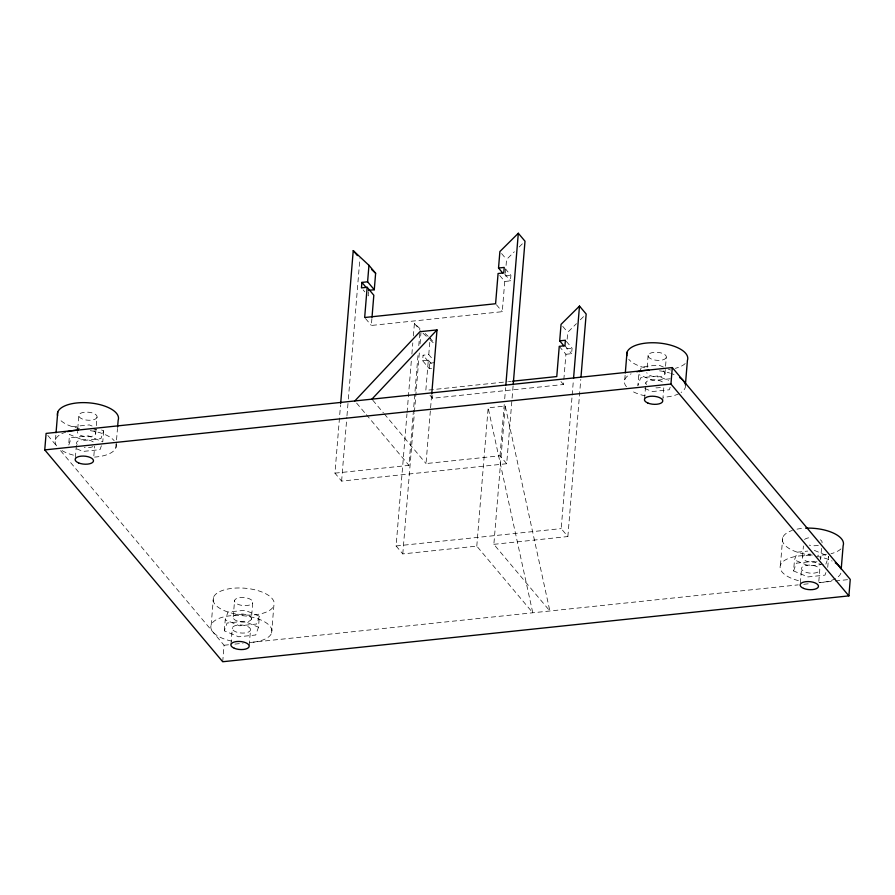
<?xml version="1.0" encoding="UTF-8"?>
<svg xmlns="http://www.w3.org/2000/svg" width="895" height="895" viewBox="0 0 895 895"><rect width="100%" height="100%" fill="white"/><g stroke="black" fill="none" stroke-linecap="round" stroke-linejoin="round"><path stroke-width="0.67" stroke-dasharray="4.47 3.36" d="M55.479 439.635L55.926 434.142M75.381 457.569L76.623 442.454M77.753 428.716L78.883 414.989M93.852 455.857L94.646 446.247M95.653 433.885L96.224 427.016M96.336 425.64L97.007 417.406A9.196 4.016 4.7 0 0 84.611 412.215A9.196 4.016 4.7 0 0 82.217 418.961A9.196 4.016 4.7 0 0 97.007 417.406M103.675 430.875L102.768 441.873L88.448 435.887L71.376 437.677L68.613 445.464L69.519 434.467L83.839 440.452L100.911 438.662L103.675 430.875L100.095 429.387M115.902 447.69L117.48 428.459M211.186 624.99L213.446 597.524M224.321 630.818L225.227 619.832L227.99 612.046L245.062 610.256L259.382 616.23L258.476 627.227L255.724 635.002L238.641 636.793L224.321 630.818L227.084 623.043L244.156 621.242L258.476 627.227M222.71 661.741L224.063 645.25L59.909 449.849M230.977 644.299L232.342 627.809M233.237 616.823L234.591 600.344M249.224 645.34L250.466 630.225A9.196 4.016 4.7 0 0 238.059 625.046A9.196 4.016 4.7 0 0 235.676 631.78A9.196 4.016 4.7 0 0 250.466 630.225M251.372 619.239A9.196 4.016 4.7 0 0 238.965 614.059A9.196 4.016 4.7 0 0 236.582 620.794A9.196 4.016 4.7 0 0 251.372 619.239L252.726 602.76A9.196 4.016 4.7 0 0 240.319 597.58A9.196 4.016 4.7 0 0 237.936 604.315A9.196 4.016 4.7 0 0 252.726 602.76M271.61 633.045L273.87 605.579A30.643 13.38 4.7 0 0 232.532 588.306A30.643 13.38 4.7 0 0 224.567 610.759A30.643 13.38 4.7 0 0 273.87 605.579M513.103 385.846L506.693 463.733L341.61 481.096L334.943 473.153L340.536 404.999M341.61 481.096L346.868 417.115M346.98 415.728L348.244 400.423M348.356 399.036L359.902 258.565M368.471 291.714L368.125 295.831L371.548 295.473M499.746 275.503L504.758 281.466L502.263 311.684L371.335 325.456L371.906 318.586M505.239 406.028L493.861 544.328L549.866 610.983L505.239 406.028L488.155 407.818L532.782 612.784L476.789 546.129L402.784 553.915L396.105 545.972L406.968 413.848M407.091 412.45L411.431 359.6M411.89 354.04L412.808 342.919M413.378 335.961L414.407 323.442L421.288 329.875M334.943 473.153L408.948 465.366L418.099 353.984M418.782 345.627L419.934 331.698M402.784 553.915L414.329 413.445M414.441 412.058L419.363 352.25M420.046 343.904L420.963 332.783M431.58 368.416L429.298 368.65L422.63 360.707L423.078 355.214L428.772 354.61L432.945 359.577M422.63 360.707L428.325 360.114L425.841 390.332L507.152 381.773M428.772 354.61L430.126 338.131L434.299 343.098M429.298 368.65L429.757 363.157L423.078 355.214M506.693 463.733L500.025 455.79L426.02 463.565L430.484 409.272M430.596 407.874L431.625 395.344M559.252 346.343L565.92 354.286L563.436 384.503L432.509 398.275L432.732 395.523M476.789 546.129L488.155 407.818M505.429 273.221L506.559 259.483L514.323 251.786M504.758 281.466L510.441 280.862L510.9 275.369L505.888 269.417M500.025 455.79L504.254 404.327M504.713 398.767L505.63 387.636M567.161 339.171L567.732 332.302L576.458 323.643M565.92 354.286L571.614 353.682L572.073 348.189L565.394 340.245M493.861 544.328L567.866 536.553L561.199 528.609L572.062 396.485M572.173 395.087L573.426 379.793M567.866 536.553L580.788 379.39M624.744 379.771L625.191 374.267M663.385 367.017L658.619 365.026L641.536 366.827L638.784 374.602L637.878 385.588L640.641 377.813L657.713 376.012L668.453 380.498M644.534 399.069L645.888 382.59M647.13 367.476L648.148 355.114M662.781 400.11L663.9 386.371M664.918 374.009L666.272 357.53A9.196 4.016 4.7 0 0 653.876 352.35A9.196 4.016 4.7 0 0 651.482 359.085A9.196 4.016 4.7 0 0 666.272 357.53M780.451 565.125L782.711 537.649M825.906 572.543L824.977 575.127L807.905 576.928L793.585 570.943L794.491 559.957L797.255 552.181L807.76 551.074M800.354 583.048L801.607 567.945M802.502 556.947L803.408 545.961M818.824 581.347L819.731 570.361A9.196 4.016 4.7 0 0 807.324 565.181A9.196 4.016 4.7 0 0 804.941 571.916A9.196 4.016 4.7 0 0 819.731 570.361M821.532 548.378L820.637 559.364A9.196 4.016 4.7 0 0 818.947 556.265M827.741 567.352L828.647 556.366L825.884 564.141M101.392 445.755L100.005 449.648L82.933 451.438L75.773 448.451M259.382 616.23L256.619 624.016L239.547 625.806L225.227 619.832M670.198 387.177L669.27 389.772L652.198 391.574L643.841 388.083M793.585 570.943L796.349 563.168L813.421 561.366L820.581 564.365M519.167 246.975L523.049 243.127M580.34 319.795L584.222 315.946M505.205 275.973L510.9 275.369M429.757 363.157L435.44 362.553M566.378 348.793L572.073 348.189M72.271 426.691L89.355 424.901L92.935 426.389M508.528 381.628L511.28 381.337M670.176 378.786L653.104 380.588L638.784 374.602M396.105 545.972L561.199 528.609M823.255 564.421L808.812 565.942L794.491 559.957M224.063 645.25L229.478 644.68M234.904 644.109L243.037 643.259M249.817 642.543L798.206 584.871M803.755 584.29L809.304 583.697M819.014 582.679L833.983 581.101M835.337 580.967L847.543 579.68M668.162 369.02L670.545 370.015M814.327 550.38L826.264 555.37M425.214 333.544L428.157 336.296M423.044 333.22L428.94 338.735M429.924 339.652L433.851 343.322M501.558 253.531L506.559 259.483M562.731 326.351L567.732 332.302M504.601 273.915L510.441 280.862M564.946 345.738L571.614 353.682M496.434 304.736L502.263 311.684M560.941 381.527L563.436 384.503M414.407 323.442L420.247 330.4M428.325 360.114L432.486 365.07M363.124 289.879L364.791 291.859M365.496 318.508L371.335 325.456M430.003 395.288L432.509 398.275M372.79 400.21L383.44 412.886M384.324 413.937L426.02 463.565M356.602 403.063L365.473 413.624M366.357 414.676L408.948 465.366M47.815 435.451L57.224 446.661A30.643 13.38 4.7 0 1 60.636 434.321M840.875 573.18A30.643 13.38 4.7 0 1 819.272 582.6M798.407 580.631A30.643 13.38 4.7 0 1 780.966 564.007A30.643 13.38 4.7 0 1 812.615 555.885M816.564 556.377A30.643 13.38 4.7 0 1 832.137 561.031M116.059 444.2A30.643 13.38 4.7 0 1 94.299 457.11M73.424 455.141A30.643 13.38 4.7 0 1 61.073 449.984M61.822 433.695A30.643 13.38 4.7 0 1 66.319 431.994M90.294 430.696A30.643 13.38 4.7 0 1 114.157 440.676M231.615 641.088A30.643 13.38 4.7 0 1 216.993 619.318A30.643 13.38 4.7 0 1 266.531 623.054A30.643 13.38 4.7 0 1 250.007 642.465M685.503 385.51A30.643 13.38 4.7 0 1 681.106 392.48M678.824 393.766A30.643 13.38 4.7 0 1 663.564 397.246M645.172 395.858A30.643 13.38 4.7 0 1 631.311 390.723M626.489 386.785A30.643 13.38 4.7 0 1 631.087 373.819M659.559 370.832A30.643 13.38 4.7 0 1 669.605 372.991M670.769 373.36A30.643 13.38 4.7 0 1 674.047 374.58M663.24 370.91A9.196 4.016 4.7 0 1 659.19 376.773A9.196 4.016 4.7 0 1 646.749 372.644M685.201 363.571A30.643 13.38 4.7 0 1 675.322 368.337M644.948 367.8A30.643 13.38 4.7 0 1 628.749 359.32M660.387 387.401A9.196 4.016 4.7 0 1 653.574 387.68M646.414 384.693A9.196 4.016 4.7 0 1 650.531 379.972A9.196 4.016 4.7 0 1 662.345 381.897M817.001 561.769A9.196 4.016 4.7 0 1 803.028 559.062A9.196 4.016 4.7 0 1 810.557 554.094M840.92 548.926A30.643 13.38 4.7 0 1 831.03 553.692M826.477 554.609A30.643 13.38 4.7 0 1 817.616 555.247M812.302 555.057A30.643 13.38 4.7 0 1 784.311 544.496A30.643 13.38 4.7 0 1 792.343 530.388M797.02 529.158A30.643 13.38 4.7 0 1 804.314 528.229M818.354 545.279A9.196 4.016 4.7 0 1 809.248 545.122M804.527 539.506A9.196 4.016 4.7 0 1 811.91 537.604M820.312 539.786A9.196 4.016 4.7 0 1 821.99 542.885M93.975 430.775A9.196 4.016 4.7 0 1 88.784 436.726A9.196 4.016 4.7 0 1 77.529 431.468M96.559 429.645A30.643 13.38 4.7 0 1 93.953 429.745M79.442 428.515A30.643 13.38 4.7 0 1 59.484 419.184M92.845 446.65A9.196 4.016 4.7 0 1 84.309 447.556M77.149 444.558A9.196 4.016 4.7 0 1 82.351 439.691A9.196 4.016 4.7 0 1 94.232 442.768"/><path stroke-width="1.34" d="M44.75 449.905L46.104 433.415L672.29 367.565L850.25 579.401L848.896 595.88L222.71 661.741L44.75 449.905L670.937 384.044L848.896 595.88M56.049 432.766L57.739 412.17M117.592 427.083L118.162 420.225A30.643 13.38 4.7 0 0 88.571 402.817A30.643 13.38 4.7 0 0 57.582 415.66M340.659 403.611L353.234 250.622L368.953 265.312L375.631 273.255L374.278 289.745L368.583 290.338M374.278 289.745L367.599 281.802L361.904 282.395L361.457 287.888L367.151 287.295L373.819 295.238L372.018 317.21M367.151 287.295L364.668 317.512L495.595 303.741L498.079 273.523L503.773 272.919L504.221 267.426L498.526 268.03L499.891 251.54L518.317 233.259L524.996 241.202L513.215 384.458M367.599 281.802L368.953 265.312M431.748 393.957L437.006 329.908L419.934 331.698L354.823 400.949M505.854 384.861L518.317 233.259M563.872 345.806L559.699 340.85L561.053 324.359L579.49 306.079L586.169 314.022L581.023 376.616M573.55 378.406L579.49 306.079M625.314 372.902L627.003 352.294M670.937 384.044L672.29 367.565M685.391 385.074L687.427 360.349A30.643 13.38 4.7 0 0 657.825 342.942A30.643 13.38 4.7 0 0 626.847 355.785M841.21 569.052L843.135 545.704A30.643 13.38 4.7 0 0 805.612 528.162M371.906 399.148L437.006 329.908M559.699 340.85L565.394 340.245L564.946 345.738L559.252 346.343L556.768 376.56L512.667 381.192M371.693 269.585L375.631 273.255M498.526 268.03L502.699 272.986M353.234 250.622L357.407 255.59M361.904 282.395L366.077 287.362M835.281 562.832A30.643 13.38 4.7 0 1 840.629 568.504M67.584 431.647A30.643 13.38 4.7 0 1 78.38 430.148M636.848 371.783A30.643 13.38 4.7 0 1 648.953 370.239M679.573 377.477A30.643 13.38 4.7 0 1 684.921 383.149M803.587 588.395A9.196 4.016 4.7 0 0 818.377 586.84A9.196 4.016 4.7 0 0 805.97 581.66A9.196 4.016 4.7 0 0 803.587 588.395M78.603 462.916A9.196 4.016 4.7 0 0 93.393 461.35A9.196 4.016 4.7 0 0 80.998 456.17A9.196 4.016 4.7 0 0 78.603 462.916M234.322 648.271A9.196 4.016 4.7 0 0 249.112 646.716A9.196 4.016 4.7 0 0 236.705 641.536A9.196 4.016 4.7 0 0 234.322 648.271M647.868 403.041A9.196 4.016 4.7 0 0 662.658 401.486A9.196 4.016 4.7 0 0 650.262 396.306A9.196 4.016 4.7 0 0 647.868 403.041"/></g></svg>
